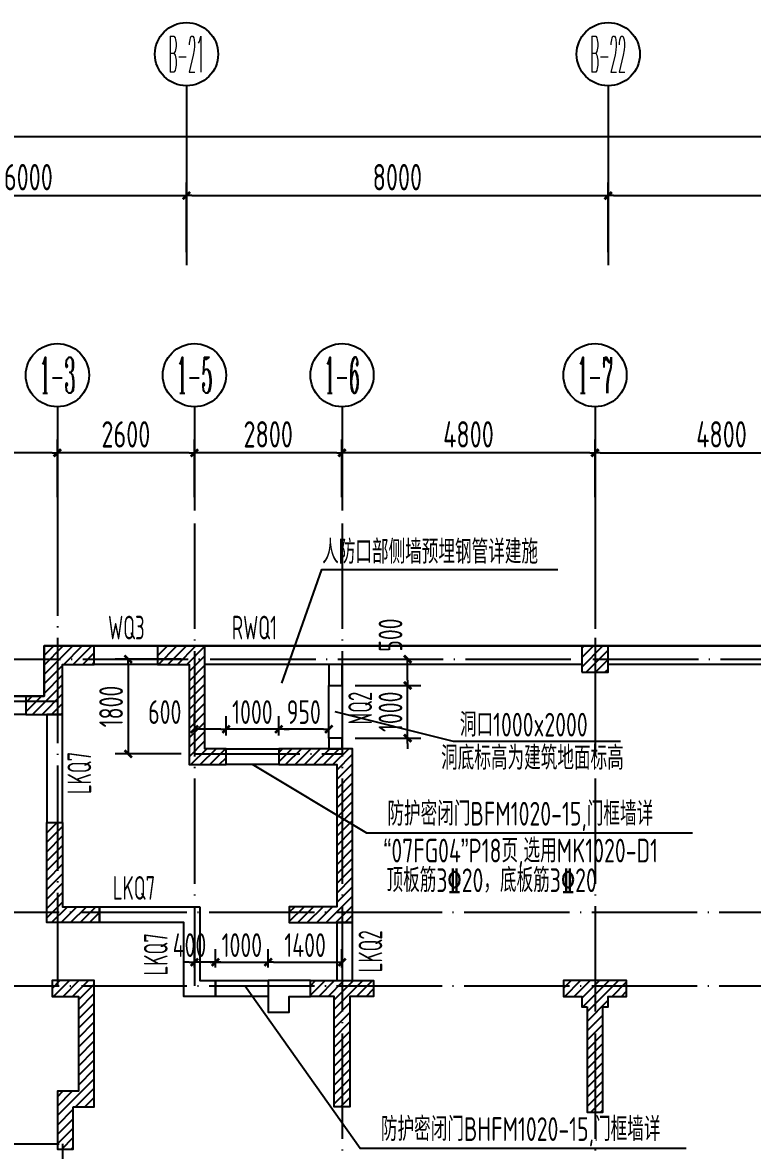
# Model space of a CAD drawing. Header units: millimetres. Extents: x 156735 to 386235, y 467499 to 703525.
# Drawn here: x 309736 to 323582, y 661020 to 682425 of the extents above; entities that cross this region are included whole.
import ezdxf
from ezdxf.enums import TextEntityAlignment as Align

# ---------------------------------------------------------------- set-up
doc = ezdxf.new("R2010")
doc.units = ezdxf.units.MM
doc.header["$LTSCALE"] = 100
doc.header["$PDMODE"] = 35
doc.header["$PDSIZE"] = 200
doc.linetypes.add('DOTE', pattern=[2.42, 2, -0.2, 0.02, -0.2])
for name, color, linetype in [('B-TEXT', 7, 'Continuous'), ('COLU', 7, 'Continuous'), ('h斜线-主楼', 7, 'Continuous'), ('h斜线-柱', 7, 'Continuous'), ('Q-AXIS', 3, 'Continuous'), ('Q-DIM', 4, 'Continuous'), ('Q-dote', 253, 'DOTE'), ('Q-TEXT', 2, 'Continuous'), ('Q-门框', 6, 'Continuous'), ('WALL', 3, 'Continuous'), ('wall-主楼', 2, 'Continuous')]:
    doc.layers.add(name, color=color, linetype=linetype)
doc.styles.add('_TCH_AXIS', font='COMPLEX', dxfattribs={"bigfont": 'GBCBIG'})
doc.styles.add('COMPLEX', font='tssdeng.shx', dxfattribs={"width": 0.7, "bigfont": 'tssdchn.shx'})
doc.styles.add('TSSD_Dimension', font='Tssdeng.shx', dxfattribs={"width": 0.7, "bigfont": 'hztxt.shx'})
doc.styles.add('TSSD_REIN', font='Tssdeng.shx', dxfattribs={"width": 0.7, "bigfont": 'hztxt.shx'})
doc.dimstyles.new('TSSD_100_100$0', dxfattribs={"dimtxt": 300, "dimasz": 100, "dimexe": 250, "dimexo": 250, "dimgap": 100, "dimtad": 1, "dimdec": 0, "dimzin": 0, "dimdsep": 46, "dimtxsty": 'TSSD_Dimension', "dimblk": '_tsdbk', "dimblk1": '_tsdbk', "dimblk2": '_tsdbk', "dimsah": 1, "dimcen": 0, "dimclrt": 7, "dimadec": 0, "dimazin": 0, "dimtfac": 1, "dimtdec": 0, "dimtix": 1, "dimtmove": 2, "dimatfit": 3, "dimldrblk": '_tsdbk', "dimfxl": 1, "dimtolj": 1, "dimtzin": 0, "dimarcsym": 0})
pattern_1 = [(45, (-467527.32, -323147.44), (-89.802561, 89.802561), [])]

# ---------------------------------------------------------------- blocks, each defined once
blk = doc.blocks.new('_tsdbk')
blk.add_line((-1, 0), (0, 0))
at = {"const_width": 0.5}
blk.add_lwpolyline([(-0.7, -0.7), (0.7, 0.7)], dxfattribs=at)
blk = doc.blocks.new('*D107')
at = {"layer": 'Defpoints', "color": 0}
for p in [(359046, 680262), (196946, 678055), (359046, 678055)]:
    blk.add_point(p, dxfattribs=at)
at = {"layer": 'Q-AXIS', "color": 0, "lineweight": -2}
for p, q in [((196946, 678305), (196946, 680512)), ((359046, 678305), (359046, 680512)), ((197046, 680262), (358946, 680262))]:
    blk.add_line(p, q, dxfattribs=at)
at = {"layer": 'Q-AXIS', "color": 0, "lineweight": -2, "xscale": 100, "yscale": 100, "zscale": 100, "rotation": 180}
blk.add_blockref('_tsdbk', (196946, 680262), dxfattribs=at)
at = {"layer": 'Q-AXIS', "color": 0, "lineweight": -2, "xscale": 100, "yscale": 100, "zscale": 100}
blk.add_blockref('_tsdbk', (359046, 680262), dxfattribs=at)
at = {"layer": 'Q-AXIS', "color": 7, "insert": (250239, 680612), "char_height": 500, "attachment_point": 5, "style": 'TSSD_Dimension'}
blk.add_mtext('\\A1;162100', dxfattribs=at)
blk = doc.blocks.new('_AXISO')
blk.add_circle((0, 0), 0.5)
at = {"layer": 'B-TEXT', "style": 'COMPLEX', "width": 1.450893}
blk.add_attdef('A', text='', height=0.56, dxfattribs=at).set_placement((0.249375, -0.28), (0.749375, -0.28), align=Align.FIT)
blk = doc.blocks.new('*D601')
at = {"layer": 'Defpoints', "color": 0}
for p in [(315796, 674260), (315796, 673168), (320596, 673168)]:
    blk.add_point(p, dxfattribs=at)
at = {"layer": 'Q-AXIS', "color": 0, "lineweight": -2}
for p, q in [((315796, 673418), (315796, 674510)), ((320596, 673418), (320596, 674510)), ((320496, 674260), (315896, 674260))]:
    blk.add_line(p, q, dxfattribs=at)
at = {"layer": 'Q-AXIS', "color": 0, "lineweight": -2, "xscale": 100, "yscale": 100, "zscale": 100, "rotation": 180}
blk.add_blockref('_tsdbk', (315796, 674260), dxfattribs=at)
at = {"layer": 'Q-AXIS', "color": 0, "lineweight": -2, "xscale": 100, "yscale": 100, "zscale": 100}
blk.add_blockref('_tsdbk', (320596, 674260), dxfattribs=at)
at = {"layer": 'Q-AXIS', "color": 7, "insert": (318196, 674610), "char_height": 500, "attachment_point": 5, "style": 'TSSD_Dimension'}
blk.add_mtext('\\A1;4800', dxfattribs=at)
blk = doc.blocks.new('*D606')
at = {"layer": 'Defpoints', "color": 0}
for p in [(310396, 674260), (310396, 673168), (312996, 673168)]:
    blk.add_point(p, dxfattribs=at)
at = {"layer": 'Q-AXIS', "color": 0, "lineweight": -2}
for p, q in [((310396, 673418), (310396, 674510)), ((312996, 673418), (312996, 674510)), ((312896, 674260), (310496, 674260))]:
    blk.add_line(p, q, dxfattribs=at)
at = {"layer": 'Q-AXIS', "color": 0, "lineweight": -2, "xscale": 100, "yscale": 100, "zscale": 100, "rotation": 180}
blk.add_blockref('_tsdbk', (310396, 674260), dxfattribs=at)
at = {"layer": 'Q-AXIS', "color": 0, "lineweight": -2, "xscale": 100, "yscale": 100, "zscale": 100}
blk.add_blockref('_tsdbk', (312996, 674260), dxfattribs=at)
at = {"layer": 'Q-AXIS', "color": 7, "insert": (311696, 674610), "char_height": 500, "attachment_point": 5, "style": 'TSSD_Dimension'}
blk.add_mtext('\\A1;2600', dxfattribs=at)
blk = doc.blocks.new('*D607')
at = {"layer": 'Defpoints', "color": 0}
for p in [(306846, 674260), (306846, 673168), (310396, 673168)]:
    blk.add_point(p, dxfattribs=at)
at = {"layer": 'Q-AXIS', "color": 0, "lineweight": -2}
for p, q in [((306846, 673418), (306846, 674510)), ((310396, 673418), (310396, 674510)), ((310296, 674260), (306946, 674260))]:
    blk.add_line(p, q, dxfattribs=at)
at = {"layer": 'Q-AXIS', "color": 0, "lineweight": -2, "xscale": 100, "yscale": 100, "zscale": 100, "rotation": 180}
blk.add_blockref('_tsdbk', (306846, 674260), dxfattribs=at)
at = {"layer": 'Q-AXIS', "color": 0, "lineweight": -2, "xscale": 100, "yscale": 100, "zscale": 100}
blk.add_blockref('_tsdbk', (310396, 674260), dxfattribs=at)
at = {"layer": 'Q-AXIS', "color": 7, "insert": (308621, 674610), "char_height": 500, "attachment_point": 5, "style": 'TSSD_Dimension'}
blk.add_mtext('\\A1;3550', dxfattribs=at)
blk = doc.blocks.new('*D610')
at = {"layer": 'Defpoints', "color": 0}
for p in [(312996, 674260), (312996, 673168), (315796, 673168)]:
    blk.add_point(p, dxfattribs=at)
at = {"layer": 'Q-AXIS', "color": 0, "lineweight": -2}
for p, q in [((312996, 673418), (312996, 674510)), ((315796, 673418), (315796, 674510)), ((315696, 674260), (313096, 674260))]:
    blk.add_line(p, q, dxfattribs=at)
at = {"layer": 'Q-AXIS', "color": 0, "lineweight": -2, "xscale": 100, "yscale": 100, "zscale": 100, "rotation": 180}
blk.add_blockref('_tsdbk', (312996, 674260), dxfattribs=at)
at = {"layer": 'Q-AXIS', "color": 0, "lineweight": -2, "xscale": 100, "yscale": 100, "zscale": 100}
blk.add_blockref('_tsdbk', (315796, 674260), dxfattribs=at)
at = {"layer": 'Q-AXIS', "color": 7, "insert": (314396, 674610), "char_height": 500, "attachment_point": 5, "style": 'TSSD_Dimension'}
blk.add_mtext('\\A1;2800', dxfattribs=at)
blk = doc.blocks.new('*D616')
at = {"layer": 'Defpoints', "color": 0}
for p in [(325396, 674260), (320596, 673168), (325396, 673168)]:
    blk.add_point(p, dxfattribs=at)
at = {"layer": 'Q-AXIS', "color": 0, "lineweight": -2}
for p, q in [((320596, 673418), (320596, 674510)), ((325396, 673418), (325396, 674510)), ((320696, 674260), (325296, 674260))]:
    blk.add_line(p, q, dxfattribs=at)
at = {"layer": 'Q-AXIS', "color": 0, "lineweight": -2, "xscale": 100, "yscale": 100, "zscale": 100, "rotation": 180}
blk.add_blockref('_tsdbk', (320596, 674260), dxfattribs=at)
at = {"layer": 'Q-AXIS', "color": 0, "lineweight": -2, "xscale": 100, "yscale": 100, "zscale": 100}
blk.add_blockref('_tsdbk', (325396, 674260), dxfattribs=at)
at = {"layer": 'Q-AXIS', "color": 7, "insert": (322996, 674610), "char_height": 500, "attachment_point": 5, "style": 'TSSD_Dimension'}
blk.add_mtext('\\A1;4800', dxfattribs=at)
blk = doc.blocks.new('*D621')
at = {"layer": 'Defpoints', "color": 0}
for p in [(320846, 679141), (312846, 677820), (320846, 677820)]:
    blk.add_point(p, dxfattribs=at)
at = {"layer": 'Q-AXIS', "color": 0, "lineweight": -2}
for p, q in [((312846, 678070), (312846, 679391)), ((320846, 678070), (320846, 679391)), ((312946, 679141), (320746, 679141))]:
    blk.add_line(p, q, dxfattribs=at)
at = {"layer": 'Q-AXIS', "color": 0, "lineweight": -2, "xscale": 100, "yscale": 100, "zscale": 100, "rotation": 180}
blk.add_blockref('_tsdbk', (312846, 679141), dxfattribs=at)
at = {"layer": 'Q-AXIS', "color": 0, "lineweight": -2, "xscale": 100, "yscale": 100, "zscale": 100}
blk.add_blockref('_tsdbk', (320846, 679141), dxfattribs=at)
at = {"layer": 'Q-AXIS', "color": 7, "insert": (316846, 679491), "char_height": 500, "attachment_point": 5, "style": 'TSSD_Dimension'}
blk.add_mtext('\\A1;8000', dxfattribs=at)
blk = doc.blocks.new('*D622')
at = {"layer": 'Defpoints', "color": 0}
for p in [(312846, 679141), (306846, 677820), (312846, 677820)]:
    blk.add_point(p, dxfattribs=at)
at = {"layer": 'Q-AXIS', "color": 0, "lineweight": -2}
for p, q in [((306846, 678070), (306846, 679391)), ((312846, 678070), (312846, 679391)), ((306946, 679141), (312746, 679141))]:
    blk.add_line(p, q, dxfattribs=at)
at = {"layer": 'Q-AXIS', "color": 0, "lineweight": -2, "xscale": 100, "yscale": 100, "zscale": 100, "rotation": 180}
blk.add_blockref('_tsdbk', (306846, 679141), dxfattribs=at)
at = {"layer": 'Q-AXIS', "color": 0, "lineweight": -2, "xscale": 100, "yscale": 100, "zscale": 100}
blk.add_blockref('_tsdbk', (312846, 679141), dxfattribs=at)
at = {"layer": 'Q-AXIS', "color": 7, "insert": (309846, 679491), "char_height": 500, "attachment_point": 5, "style": 'TSSD_Dimension'}
blk.add_mtext('\\A1;6000', dxfattribs=at)
blk = doc.blocks.new('*D623')
at = {"layer": 'Defpoints', "color": 0}
for p in [(328846, 679141), (320846, 677820), (328846, 677820)]:
    blk.add_point(p, dxfattribs=at)
at = {"layer": 'Q-AXIS', "color": 0, "lineweight": -2}
for p, q in [((320846, 678070), (320846, 679391)), ((328846, 678070), (328846, 679391)), ((320946, 679141), (328746, 679141))]:
    blk.add_line(p, q, dxfattribs=at)
at = {"layer": 'Q-AXIS', "color": 0, "lineweight": -2, "xscale": 100, "yscale": 100, "zscale": 100, "rotation": 180}
blk.add_blockref('_tsdbk', (320846, 679141), dxfattribs=at)
at = {"layer": 'Q-AXIS', "color": 0, "lineweight": -2, "xscale": 100, "yscale": 100, "zscale": 100}
blk.add_blockref('_tsdbk', (328846, 679141), dxfattribs=at)
at = {"layer": 'Q-AXIS', "color": 7, "insert": (324846, 679491), "char_height": 500, "attachment_point": 5, "style": 'TSSD_Dimension'}
blk.add_mtext('\\A1;8000', dxfattribs=at)
blk = doc.blocks.new('*D877')
at = {"layer": 'Defpoints', "color": 0}
for p in [(314396, 664592), (313396, 664245), (314396, 664245)]:
    blk.add_point(p, dxfattribs=at)
at = {"layer": 'Q-DIM', "color": 0, "lineweight": -2}
for p, q in [((313396, 664495), (313396, 664842)), ((314396, 664495), (314396, 664842)), ((313296, 664592), (313196, 664592)), ((313396, 664592), (314396, 664592)), ((314496, 664592), (314596, 664592))]:
    blk.add_line(p, q, dxfattribs=at)
at = {"layer": 'Q-DIM', "color": 0, "lineweight": -2, "xscale": 100, "yscale": 100, "zscale": 100}
blk.add_blockref('_tsdbk', (313396, 664592), dxfattribs=at)
at = {"layer": 'Q-DIM', "color": 0, "lineweight": -2, "xscale": 100, "yscale": 100, "zscale": 100, "rotation": 180}
blk.add_blockref('_tsdbk', (314396, 664592), dxfattribs=at)
at = {"layer": 'Q-DIM', "color": 7, "insert": (313896, 664917), "char_height": 450, "attachment_point": 5, "style": 'TSSD_Dimension'}
blk.add_mtext('\\A1;1000', dxfattribs=at)
blk = doc.blocks.new('*D878')
at = {"layer": 'Defpoints', "color": 0}
for p in [(315796, 664592), (314396, 664245), (315796, 664245)]:
    blk.add_point(p, dxfattribs=at)
at = {"layer": 'Q-DIM', "color": 0, "lineweight": -2}
for p, q in [((314396, 664495), (314396, 664842)), ((315796, 664495), (315796, 664842)), ((314496, 664592), (315696, 664592))]:
    blk.add_line(p, q, dxfattribs=at)
at = {"layer": 'Q-DIM', "color": 0, "lineweight": -2, "xscale": 100, "yscale": 100, "zscale": 100, "rotation": 180}
blk.add_blockref('_tsdbk', (314396, 664592), dxfattribs=at)
at = {"layer": 'Q-DIM', "color": 0, "lineweight": -2, "xscale": 100, "yscale": 100, "zscale": 100}
blk.add_blockref('_tsdbk', (315796, 664592), dxfattribs=at)
at = {"layer": 'Q-DIM', "color": 7, "insert": (315096, 664917), "char_height": 450, "attachment_point": 5, "style": 'TSSD_Dimension'}
blk.add_mtext('\\A1;1400', dxfattribs=at)
blk = doc.blocks.new('*D879')
at = {"layer": 'Defpoints', "color": 0}
for p in [(312996, 664592), (312996, 664245), (313396, 664245)]:
    blk.add_point(p, dxfattribs=at)
at = {"layer": 'Q-DIM', "color": 0, "lineweight": -2}
for p, q in [((312996, 664495), (312996, 664842)), ((313396, 664495), (313396, 664842)), ((312896, 664592), (312796, 664592)), ((313396, 664592), (312996, 664592)), ((313496, 664592), (313596, 664592))]:
    blk.add_line(p, q, dxfattribs=at)
at = {"layer": 'Q-DIM', "color": 0, "lineweight": -2, "xscale": 100, "yscale": 100, "zscale": 100}
blk.add_blockref('_tsdbk', (312996, 664592), dxfattribs=at)
at = {"layer": 'Q-DIM', "color": 0, "lineweight": -2, "xscale": 100, "yscale": 100, "zscale": 100, "rotation": 180}
blk.add_blockref('_tsdbk', (313396, 664592), dxfattribs=at)
at = {"layer": 'Q-DIM', "color": 7, "insert": (312903, 664917), "char_height": 450, "attachment_point": 5, "style": 'TSSD_Dimension'}
blk.add_mtext('\\A1;400', dxfattribs=at)
blk = doc.blocks.new('*D880')
at = {"layer": 'Defpoints', "color": 0}
for p in [(314596, 669015), (314596, 668645), (315546, 668645)]:
    blk.add_point(p, dxfattribs=at)
at = {"layer": 'Q-DIM', "color": 0, "lineweight": -2}
for p, q in [((314596, 668895), (314596, 669265)), ((315546, 668895), (315546, 669265)), ((315446, 669015), (314696, 669015))]:
    blk.add_line(p, q, dxfattribs=at)
at = {"layer": 'Q-DIM', "color": 0, "lineweight": -2, "xscale": 100, "yscale": 100, "zscale": 100, "rotation": 180}
blk.add_blockref('_tsdbk', (314596, 669015), dxfattribs=at)
at = {"layer": 'Q-DIM', "color": 0, "lineweight": -2, "xscale": 100, "yscale": 100, "zscale": 100}
blk.add_blockref('_tsdbk', (315546, 669015), dxfattribs=at)
at = {"layer": 'Q-DIM', "color": 7, "insert": (315071, 669340), "char_height": 450, "attachment_point": 5, "style": 'TSSD_Dimension'}
blk.add_mtext('\\A1;950', dxfattribs=at)
blk = doc.blocks.new('*D881')
at = {"layer": 'Defpoints', "color": 0}
for p in [(313596, 669015), (313596, 668645), (314596, 668645)]:
    blk.add_point(p, dxfattribs=at)
at = {"layer": 'Q-DIM', "color": 0, "lineweight": -2}
for p, q in [((313596, 668895), (313596, 669265)), ((314596, 668895), (314596, 669265)), ((313496, 669015), (313396, 669015)), ((314596, 669015), (313596, 669015)), ((314696, 669015), (314796, 669015))]:
    blk.add_line(p, q, dxfattribs=at)
at = {"layer": 'Q-DIM', "color": 0, "lineweight": -2, "xscale": 100, "yscale": 100, "zscale": 100}
blk.add_blockref('_tsdbk', (313596, 669015), dxfattribs=at)
at = {"layer": 'Q-DIM', "color": 0, "lineweight": -2, "xscale": 100, "yscale": 100, "zscale": 100, "rotation": 180}
blk.add_blockref('_tsdbk', (314596, 669015), dxfattribs=at)
at = {"layer": 'Q-DIM', "color": 7, "insert": (314096, 669340), "char_height": 450, "attachment_point": 5, "style": 'TSSD_Dimension'}
blk.add_mtext('\\A1;1000', dxfattribs=at)
blk = doc.blocks.new('*D882')
at = {"layer": 'Defpoints', "color": 0}
for p in [(312996, 669015), (312996, 668827), (313596, 668645)]:
    blk.add_point(p, dxfattribs=at)
at = {"layer": 'Q-DIM', "color": 0, "lineweight": -2}
for p, q in [((312996, 669077), (312996, 669265)), ((313596, 668895), (313596, 669265)), ((313496, 669015), (313096, 669015))]:
    blk.add_line(p, q, dxfattribs=at)
at = {"layer": 'Q-DIM', "color": 0, "lineweight": -2, "xscale": 100, "yscale": 100, "zscale": 100, "rotation": 180}
blk.add_blockref('_tsdbk', (312996, 669015), dxfattribs=at)
at = {"layer": 'Q-DIM', "color": 0, "lineweight": -2, "xscale": 100, "yscale": 100, "zscale": 100}
blk.add_blockref('_tsdbk', (313596, 669015), dxfattribs=at)
at = {"layer": 'Q-DIM', "color": 7, "insert": (312434, 669340), "char_height": 450, "attachment_point": 5, "style": 'TSSD_Dimension'}
blk.add_mtext('\\A1;600', dxfattribs=at)
blk = doc.blocks.new('*D883')
at = {"layer": 'Defpoints', "color": 0}
for p in [(312996, 670345), (311740, 668545), (312996, 668545)]:
    blk.add_point(p, dxfattribs=at)
at = {"layer": 'Q-DIM', "color": 0, "lineweight": -2}
for p, q in [((312746, 670345), (311490, 670345)), ((311740, 670245), (311740, 668645)), ((312746, 668545), (311490, 668545))]:
    blk.add_line(p, q, dxfattribs=at)
at = {"layer": 'Q-DIM', "color": 0, "lineweight": -2, "xscale": 100, "yscale": 100, "zscale": 100}
for p, rotation in [((311740, 670345), 90), ((311740, 668545), 270)]:
    blk.add_blockref('_tsdbk', p, dxfattribs=dict(at, rotation=rotation))
at = {"layer": 'Q-DIM', "color": 7, "insert": (311415, 669445), "char_height": 450, "attachment_point": 5, "rotation": 90, "style": 'TSSD_Dimension'}
blk.add_mtext('\\A1;1800', dxfattribs=at)
blk = doc.blocks.new('*D884')
at = {"layer": 'Defpoints', "color": 0}
for p in [(315796, 669845), (317041, 669845), (315796, 668845)]:
    blk.add_point(p, dxfattribs=at)
at = {"layer": 'Q-DIM', "color": 0, "lineweight": -2}
for p, q in [((317041, 669945), (317041, 670045)), ((316046, 669845), (317291, 669845)), ((317041, 668845), (317041, 669845)), ((316046, 668845), (317291, 668845)), ((317041, 668745), (317041, 668645))]:
    blk.add_line(p, q, dxfattribs=at)
at = {"layer": 'Q-DIM', "color": 0, "lineweight": -2, "xscale": 100, "yscale": 100, "zscale": 100}
for p, rotation in [((317041, 669845), 270), ((317041, 668845), 90)]:
    blk.add_blockref('_tsdbk', p, dxfattribs=dict(at, rotation=rotation))
at = {"layer": 'Q-DIM', "color": 7, "insert": (316716, 669345), "char_height": 450, "attachment_point": 5, "rotation": 90, "style": 'TSSD_Dimension'}
blk.add_mtext('\\A1;1000', dxfattribs=at)
blk = doc.blocks.new('*D885')
at = {"layer": 'Defpoints', "color": 0}
for p in [(315796, 670345), (317041, 670345), (315796, 669845)]:
    blk.add_point(p, dxfattribs=at)
at = {"layer": 'Q-DIM', "color": 0, "lineweight": -2}
for p, q in [((316046, 670345), (317291, 670345)), ((317041, 669945), (317041, 670245)), ((316046, 669845), (317291, 669845))]:
    blk.add_line(p, q, dxfattribs=at)
at = {"layer": 'Q-DIM', "color": 0, "lineweight": -2, "xscale": 100, "yscale": 100, "zscale": 100}
for p, rotation in [((317041, 670345), 90), ((317041, 669845), 270)]:
    blk.add_blockref('_tsdbk', p, dxfattribs=dict(at, rotation=rotation))
at = {"layer": 'Q-DIM', "color": 7, "insert": (316716, 670801), "char_height": 450, "attachment_point": 5, "rotation": 90, "style": 'TSSD_Dimension'}
blk.add_mtext('\\A1;500', dxfattribs=at)

msp = doc.modelspace()

# ---------------------------------------------------------------- hatches: boundary and pattern name
at = {"layer": 'h斜线-主楼'}
h = msp.add_hatch(dxfattribs=at)
h.set_pattern_fill('ANSI31', color=256, scale=40, style=0)
h.set_pattern_definition(pattern_1)
h.paths.add_polyline_path([(310146.5, 669644.7), (309796.5, 669644.7), (309796.5, 669294.7), (310496.5, 669294.7), (310496.5, 670244.7), (311096.5, 670244.7), (311096.5, 670594.7), (310146.5, 670594.7)])
h = msp.add_hatch(dxfattribs=at)
h.set_pattern_fill('ANSI31', color=256, scale=40, style=0)
h.set_pattern_definition(pattern_1)
h.paths.add_polyline_path([(313596.5, 668344.7), (313596.5, 668644.7), (313196.5, 668644.7), (313196.5, 670594.7), (312296.5, 670594.7), (312296.5, 670244.7), (312896.5, 670244.7), (312896.5, 668344.7)])
h = msp.add_hatch(dxfattribs=at)
h.set_pattern_fill('ANSI31', color=256, scale=40, style=0)
h.set_pattern_definition(pattern_1)
h.paths.add_polyline_path([(315996.5, 665344.7), (315996.5, 668644.7), (314596.5, 668644.7), (314596.5, 668344.7), (315696.5, 668344.7), (315696.5, 665644.7), (314796.5, 665644.7), (314796.5, 665344.7)])
h = msp.add_hatch(dxfattribs=at)
h.set_pattern_fill('ANSI31', color=256, scale=40, style=0)
h.set_pattern_definition(pattern_1)
h.paths.add_polyline_path([(311196.5, 665344.7), (310196.5, 665344.7), (310196.5, 667244.7), (310496.5, 667244.7), (310496.5, 665644.7), (311196.5, 665644.7)])
h = msp.add_hatch(dxfattribs=at)
h.set_pattern_fill('ANSI31', color=256, scale=40, style=0)
h.set_pattern_definition(pattern_1)
h.paths.add_polyline_path([(310696.5, 661844.7), (311096.5, 661844.7), (311096.5, 664244.7), (310296.5, 664244.7), (310296.5, 663944.7), (310796.5, 663944.7), (310796.5, 662144.7), (310396.5, 662144.7), (310396.5, 661044.7), (310696.5, 661044.7)])
h = msp.add_hatch(dxfattribs=at)
h.set_pattern_fill('ANSI31', color=256, scale=40, style=0)
h.set_pattern_definition(pattern_1)
h.paths.add_polyline_path([(315196.5, 663944.7), (315196.5, 664244.7), (316396.5, 664244.7), (316396.5, 663944.7), (315946.5, 663944.7), (315946.5, 661844.7), (315646.5, 661844.7), (315646.5, 663944.7)])
h = msp.add_hatch(dxfattribs=at)
h.set_pattern_fill('ANSI31', color=256, scale=40, style=0)
h.set_pattern_definition(pattern_1)
h.paths.add_polyline_path([(320446.5, 663744.7), (320446.5, 661744.7), (320746.5, 661744.7), (320746.5, 663744.7), (320846.5, 663744.7), (320846.5, 663944.7), (321196.5, 663944.7), (321196.5, 664244.7), (319996.5, 664244.7), (319996.5, 663944.7), (320346.5, 663944.7), (320346.5, 663744.7)])
at = {"layer": 'h斜线-柱'}
h = msp.add_hatch(dxfattribs=at)
h.set_pattern_fill('ANSI31', color=256, scale=40, style=0)
h.set_pattern_definition(pattern_1)
h.paths.add_polyline_path([(320346.5, 670094.7), (320846.5, 670094.7), (320846.5, 670594.7), (320346.5, 670594.7)])

# ---------------------------------------------------------------- linework, layer by layer
at = {"color": 2, "lineweight": 30}
for points in [[(309796.5, 669644.7), (310146.5, 669644.7), (310146.5, 670594.7), (311096.5, 670594.7)], [(312296.5, 670594.7), (313196.5, 670594.7)]]:
    msp.add_lwpolyline(points, dxfattribs=at)
at = {"color": 6, "lineweight": 30}
msp.add_lwpolyline([(311096.5, 670594.7), (312296.5, 670594.7)], dxfattribs=at)
at = {"color": 3, "lineweight": 30}
msp.add_lwpolyline([(313196.5, 670594.7), (333846.5, 670594.7)], dxfattribs=at)
at = {"color": 1, "lineweight": 30}
msp.add_lwpolyline([(307796.5, 669644.7), (309796.5, 669644.7)], dxfattribs=at)
at = {"layer": 'COLU'}
msp.add_lwpolyline([(320346.5, 670094.7), (320846.5, 670094.7), (320846.5, 670594.7), (320346.5, 670594.7)], close=True, dxfattribs=at)
at = {"layer": 'Q-AXIS'}
for p, q in [((312846.5, 681225.4), (312846.5, 677819.9)), ((312846.5, 681225.4), (312846.5, 677819.9)), ((312846.5, 681225.4), (312846.5, 677819.9)), ((320846.5, 681225.4), (320846.5, 677819.9)), ((320846.5, 681225.4), (320846.5, 677819.9)), ((320846.5, 681225.4), (320846.5, 677819.9)), ((310396.5, 675133), (310396.5, 673167.5)), ((312996.5, 675133), (312996.5, 673167.5)), ((315796.5, 675133), (315796.5, 673167.5)), ((320596.5, 675133), (320596.5, 673167.5))]:
    msp.add_line(p, q, dxfattribs=at)
at = {"layer": 'Q-dote', "ltscale": 10}
for p, q in [((310396.5, 673167.5), (310396.5, 664144.7)), ((320596.5, 673167.5), (320596.5, 670344.7)), ((312996.5, 672917.5), (312996.5, 664144.7)), ((315796.5, 672917.5), (315796.5, 648373.3)), ((320596.5, 672917.5), (320596.5, 656044.7)), ((301196.5, 670344.7), (366898.7, 670344.7)), ((292196.5, 669544.7), (310396.5, 669544.7)), ((312996.5, 668544.7), (315796.5, 668544.7)), ((301173.2, 665544.7), (366857.1, 665544.7)), ((301173.2, 664144.7), (366857.1, 664144.7)), ((301173.2, 661144.7), (310496.5, 661144.7)), ((310496.5, 661144.7), (310496.5, 648373.3))]:
    msp.add_line(p, q, dxfattribs=at)
at = {"layer": 'Q-TEXT', "color": 3}
msp.add_lwpolyline([(314657.4, 669889.6), (315412.3, 672044.6), (319891.5, 672044.6)], dxfattribs=at)
at = {"layer": 'Q-TEXT'}
for points in [[(321078.1, 668779.2), (317908.4, 668779.2), (315664.9, 669344.7)], [(322447, 667039.5), (316264.4, 667039.5), (314096.5, 668344.7)], [(322324.5, 661054.9), (316141.9, 661054.9), (313955.2, 664144.7)]]:
    msp.add_lwpolyline(points, dxfattribs=at)
at = {"layer": 'Q-门框'}
for points in [[(315546.5, 669844.7), (315796.5, 669844.7), (315796.5, 668844.7), (315546.5, 668844.7)], [(313596.5, 668644.7), (314596.5, 668644.7), (314596.5, 668344.7), (313596.5, 668344.7)], [(313396.5, 664244.7), (314396.5, 664244.7), (314396.5, 663944.7), (313396.5, 663944.7)]]:
    msp.add_lwpolyline(points, close=True, dxfattribs=at)
at = {"layer": 'WALL'}
for points in [[(311096.5, 670594.7), (312296.5, 670594.7), (312296.5, 670244.7), (311096.5, 670244.7)], [(313196.5, 670594.7), (320346.5, 670594.7), (320346.5, 670244.7), (313196.5, 670244.7)], [(320846.5, 670594.7), (325146.5, 670594.7), (325146.5, 670244.7), (320846.5, 670244.7)], [(315546.5, 669844.7), (315796.5, 669844.7), (315796.5, 670244.7), (315546.5, 670244.7)], [(307796.5, 669644.7), (309796.5, 669644.7), (309796.5, 669294.7), (307796.5, 669294.7)], [(310196.5, 667244.7), (310496.5, 667244.7), (310496.5, 669294.7), (310196.5, 669294.7)], [(315796.5, 668644.7), (315796.5, 668844.7), (315546.5, 668844.7), (315546.5, 668644.7)], [(313096.5, 665644.7), (313096.5, 664244.7), (313396.5, 664244.7), (313396.5, 663944.7), (312796.5, 663944.7), (312796.5, 665344.7), (311196.5, 665344.7), (311196.5, 665644.7)], [(315696.5, 664244.7), (315996.5, 664244.7), (315996.5, 665344.7), (315696.5, 665344.7)], [(314396.5, 664244.7), (314396.5, 663644.7), (314796.5, 663644.7), (314796.5, 663944.7), (315196.5, 663944.7), (315196.5, 664244.7)]]:
    msp.add_lwpolyline(points, close=True, dxfattribs=at)
at = {"layer": 'wall-主楼'}
for points in [[(310146.5, 669644.7), (309796.5, 669644.7), (309796.5, 669294.7), (310496.5, 669294.7), (310496.5, 670244.7), (311096.5, 670244.7), (311096.5, 670594.7), (310146.5, 670594.7)], [(313596.5, 668344.7), (313596.5, 668644.7), (313196.5, 668644.7), (313196.5, 670594.7), (312296.5, 670594.7), (312296.5, 670244.7), (312896.5, 670244.7), (312896.5, 668344.7)], [(315996.5, 665344.7), (315996.5, 668644.7), (314596.5, 668644.7), (314596.5, 668344.7), (315696.5, 668344.7), (315696.5, 665644.7), (314796.5, 665644.7), (314796.5, 665344.7)], [(311196.5, 665344.7), (310196.5, 665344.7), (310196.5, 667244.7), (310496.5, 667244.7), (310496.5, 665644.7), (311196.5, 665644.7)], [(310696.5, 661844.7), (311096.5, 661844.7), (311096.5, 664244.7), (310296.5, 664244.7), (310296.5, 663944.7), (310796.5, 663944.7), (310796.5, 662144.7), (310396.5, 662144.7), (310396.5, 661044.7), (310696.5, 661044.7)], [(315196.5, 663944.7), (315196.5, 664244.7), (316396.5, 664244.7), (316396.5, 663944.7), (315946.5, 663944.7), (315946.5, 661844.7), (315646.5, 661844.7), (315646.5, 663944.7)]]:
    msp.add_lwpolyline(points, close=True, dxfattribs=at)
msp.add_lwpolyline([(320446.5, 663744.7), (320446.5, 661744.7), (320746.5, 661744.7), (320746.5, 663744.7), (320846.5, 663744.7), (320846.5, 663944.7), (321196.5, 663944.7), (321196.5, 664244.7), (319996.5, 664244.7), (319996.5, 663944.7), (320346.5, 663944.7), (320346.5, 663744.7), (320446.5, 663744.7)], dxfattribs=at)

# ---------------------------------------------------------------- block references
at = {"layer": 'Q-AXIS'}
ref = msp.add_blockref('_AXISO', (312846.5, 681825.4), dxfattribs=dict(at, xscale=1199.999999999998, yscale=1200, zscale=1200, rotation=359.9996457873818))
ref.add_attrib('A', 'B-21', dxfattribs={"color": 7, "height": 678.82, "rotation": 359.99965, "style": '_TCH_AXIS', "width": 0.272727}).set_placement((312507.1, 681486), (313185.9, 681486), align=Align.FIT)
ref = msp.add_blockref('_AXISO', (320846.5, 681825.4), dxfattribs=dict(at, xscale=1199.999999999998, yscale=1200, zscale=1200, rotation=359.9996457873818))
ref.add_attrib('A', 'B-22', dxfattribs={"color": 7, "height": 678.82, "rotation": 359.99965, "style": '_TCH_AXIS', "width": 0.256098}).set_placement((320507.1, 681486), (321185.9, 681486), align=Align.FIT)
ref = msp.add_blockref('_AXISO', (310396.5, 675733), dxfattribs=dict(at, xscale=1199.999999999998, yscale=1200, zscale=1200, rotation=359.9996457873818))
ref.add_attrib('A', '1-3', dxfattribs={"color": 7, "height": 678.82, "rotation": 359.99965, "style": '_TCH_AXIS', "width": 0.381818}).set_placement((310057.1, 675393.6), (310735.9, 675393.6), align=Align.FIT)
ref = msp.add_blockref('_AXISO', (312996.5, 675733), dxfattribs=dict(at, xscale=1199.999999999998, yscale=1200, zscale=1200, rotation=359.9996457873818))
ref.add_attrib('A', '1-5', dxfattribs={"color": 7, "height": 678.82, "rotation": 359.99965, "style": '_TCH_AXIS', "width": 0.381818}).set_placement((312657.1, 675393.6), (313335.9, 675393.6), align=Align.FIT)
ref = msp.add_blockref('_AXISO', (315796.5, 675733), dxfattribs=dict(at, xscale=1199.999999999998, yscale=1200, zscale=1200, rotation=359.9996457873818))
ref.add_attrib('A', '1-6', dxfattribs={"color": 7, "height": 678.82, "rotation": 359.99965, "style": '_TCH_AXIS', "width": 0.381818}).set_placement((315457.1, 675393.6), (316135.9, 675393.6), align=Align.FIT)
ref = msp.add_blockref('_AXISO', (320596.5, 675733), dxfattribs=dict(at, xscale=1199.999999999998, yscale=1200, zscale=1200, rotation=359.9996457873818))
ref.add_attrib('A', '1-7', dxfattribs={"color": 7, "height": 678.82, "rotation": 359.99965, "style": '_TCH_AXIS', "width": 0.381818}).set_placement((320257.1, 675393.6), (320935.9, 675393.6), align=Align.FIT)

# ---------------------------------------------------------------- texts
at = {"layer": 'Q-TEXT', "color": 3, "style": 'TSSD_REIN', "width": 0.7}
msp.add_text('人防口部侧墙预埋钢管详建施', height=450, dxfattribs=at).set_placement((315419.8, 672156.8))
at = {"layer": 'Q-TEXT', "style": 'TSSD_REIN', "width": 0.6}
for s, rotation, p in [('WQ3', 360, (311358.3, 670718.3)), ('RWQ1', 360, (313707.8, 670718.3)), ('NQ2', 90, (316365.8, 669103.1)), ('LKQ7', 90, (311037.8, 667781.8)), ('LKQ7', 360, (311447.9, 665777.2)), ('LKQ7', 90, (312488, 664340)), ('LKQ2', 90, (316560.1, 664399.3))]:
    msp.add_text(s, height=450, rotation=rotation, dxfattribs=at).set_placement(p)
at = {"layer": 'Q-TEXT', "style": 'TSSD_REIN', "width": 0.7}
for s, p in [('洞口1000x2000', (318032.2, 668875.7)), ('洞底标高为建筑地面标高', (317676.5, 668243.9)), ('防护密闭门BFM1020-15,门框墙详', (316656.7, 667185.3)), ('“07FG04”P18页,选用MK1020-D1', (316586.1, 666485.7)), ('顶板筋3%%13220，底板筋3%%13220', (316640.5, 665923.4)), ('防护密闭门BHFM1020-15,门框墙详', (316534.1, 661200.7))]:
    msp.add_text(s, height=450, dxfattribs=at).set_placement(p)

# ---------------------------------------------------------------- dimensions: what is measured, and where the dimension line sits
at = {"layer": 'Q-AXIS'}
dim = msp.add_linear_dim(base=(359046.5, 680262.3), p1=(196946.5, 678055.1), p2=(359046.5, 678055.1), dimstyle='TSSD_100_100$0', override={"dimtxt": 500}, dxfattribs=at)
dim.commit()
dim.dimension.update_dxf_attribs({"geometry": '*D107', "text_midpoint": (250239, 680612.3), "dimtype": 160})
for base, p1, p2, picture, middle in [((312846.5, 679141.4), (306846.5, 677819.9), (312846.5, 677819.9), '*D622', (309846.5, 679491.4)), ((320846.5, 679141.4), (312846.5, 677819.9), (320846.5, 677819.9), '*D621', (316846.5, 679491.4)), ((328846.5, 679141.4), (320846.5, 677819.9), (328846.5, 677819.9), '*D623', (324846.5, 679491.4)), ((325396.5, 674260), (320596.5, 673167.5), (325396.5, 673167.5), '*D616', (322996.5, 674610))]:
    dim = msp.add_linear_dim(base=base, p1=p1, p2=p2, dimstyle='TSSD_100_100$0', override={"dimtxt": 500}, dxfattribs=at)
    dim.commit()
    dim.dimension.update_dxf_attribs({"geometry": picture, "text_midpoint": middle})
for base, p1, p2, picture, middle in [((306846.5, 674260), (310396.5, 673167.5), (306846.5, 673167.5), '*D607', (308621.5, 674610)), ((310396.5, 674260), (312996.5, 673167.5), (310396.5, 673167.5), '*D606', (311696.5, 674610)), ((312996.5, 674260), (315796.5, 673167.5), (312996.5, 673167.5), '*D610', (314396.5, 674610)), ((315796.5, 674260), (320596.5, 673167.5), (315796.5, 673167.5), '*D601', (318196.5, 674610))]:
    dim = msp.add_linear_dim(base=base, p1=p1, p2=p2, angle=180, dimstyle='TSSD_100_100$0', override={"dimtxt": 500}, dxfattribs=at)
    dim.commit()
    dim.dimension.update_dxf_attribs({"geometry": picture, "text_midpoint": middle})
at = {"layer": 'Q-DIM'}
dim = msp.add_linear_dim(base=(317041.5, 670344.7), p1=(315796.5, 669844.7), p2=(315796.5, 670344.7), angle=90, dimstyle='TSSD_100_100$0', override={"dimtxt": 450}, dxfattribs=at)
dim.commit()
dim.dimension.update_dxf_attribs({"geometry": '*D885', "text_midpoint": (316716.5, 670800.9), "dimtype": 160})
for base, p1, p2, picture, middle in [((311739.7, 668544.7), (312996.5, 670344.7), (312996.5, 668544.7), '*D883', (311414.7, 669444.7)), ((317041.5, 669844.7), (315796.5, 668844.7), (315796.5, 669844.7), '*D884', (316716.5, 669344.7))]:
    dim = msp.add_linear_dim(base=base, p1=p1, p2=p2, angle=90, dimstyle='TSSD_100_100$0', override={"dimtxt": 450}, dxfattribs=at)
    dim.commit()
    dim.dimension.update_dxf_attribs({"geometry": picture, "text_midpoint": middle})
for base, p1, p2, picture, middle in [((312996.5, 669014.8), (313596.5, 668644.7), (312996.5, 668827.3), '*D882', (312433.7, 669339.8)), ((312996.5, 664591.7), (313396.5, 664244.7), (312996.5, 664244.7), '*D879', (312902.8, 664916.7))]:
    dim = msp.add_linear_dim(base=base, p1=p1, p2=p2, dimstyle='TSSD_100_100$0', override={"dimtxt": 450}, dxfattribs=at)
    dim.commit()
    dim.dimension.update_dxf_attribs({"geometry": picture, "text_midpoint": middle, "dimtype": 160})
for base, p1, p2, picture, middle in [((313596.5, 669014.8), (314596.5, 668644.7), (313596.5, 668644.7), '*D881', (314096.5, 669339.8)), ((314596.5, 669014.8), (315546.5, 668644.7), (314596.5, 668644.7), '*D880', (315071.5, 669339.8)), ((314396.5, 664591.7), (313396.5, 664244.7), (314396.5, 664244.7), '*D877', (313896.5, 664916.7)), ((315796.5, 664591.7), (314396.5, 664244.7), (315796.5, 664244.7), '*D878', (315096.5, 664916.7))]:
    dim = msp.add_linear_dim(base=base, p1=p1, p2=p2, dimstyle='TSSD_100_100$0', override={"dimtxt": 450}, dxfattribs=at)
    dim.commit()
    dim.dimension.update_dxf_attribs({"geometry": picture, "text_midpoint": middle})

doc.saveas('drawing.dxf')
